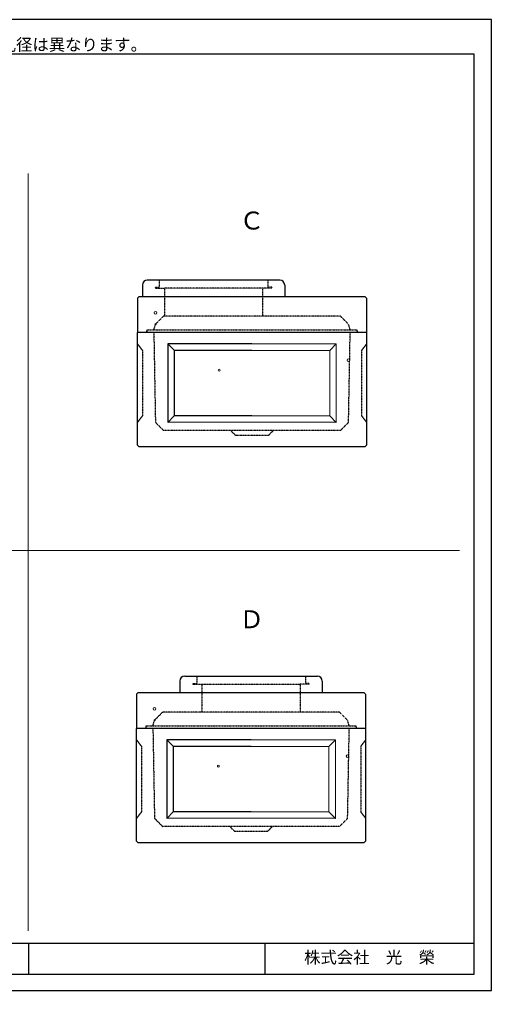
# Model space of a CAD drawing. Units: millimetres, scale not verified. Extents: x -420 to 421, y -297 to 297.
# Drawn here: x 132 to 421, y -297 to 297 of the extents above; entities that cross this region are included whole.
import ezdxf
from ezdxf.enums import TextEntityAlignment as Align

# ---------------------------------------------------------------- set-up
doc = ezdxf.new("R2010")
doc.units = ezdxf.units.MM
doc.header["$PDMODE"] = 32
doc.header["$PDSIZE"] = 0.5
doc.linetypes.add('USER2', pattern=[4.7625, 3.175, -1.5875])
doc.layers.add('0-0', color=7, linetype='Continuous')
for name, color, linetype, lineweight in [('0-1_0', 9, 'Continuous', 25), ('0-2_dims', 7, 'Continuous', 18), ('0-3_pen1実線', 4, 'Continuous', 13), ('0-4_pen2実線', 3, 'Continuous', 13), ('0-5_pen3実線', 7, 'Continuous', 25), ('0-6_pen4実線', 7, 'Continuous', 25), ('0-7_pen2破線', 3, 'USER2', 25), ('0-9_draw', 7, 'Continuous', 13)]:
    doc.layers.add(name, color=color, linetype=linetype, lineweight=lineweight)
doc.styles.add('ＭＳ ゴシック', font='')
doc.styles.get('ＭＳ ゴシック').set_extended_font_data('MS Gothic')

# ---------------------------------------------------------------- blocks, each defined once
blk = doc.blocks.new('部分図 1')
at = {"layer": '0-1_0'}
blk.add_lwpolyline([(0, 0), (16824, 0), (16824, 11878), (0, 11878)], close=True, dxfattribs=at)
at = {"layer": '0-2_dims'}
for p, q in [((11159.96, 731.96), (11159.96, 9993)), ((16434, 5383), (5700, 5383))]:
    blk.add_line(p, q, dxfattribs=at)
at = {"layer": '0-3_pen1実線'}
for p, q in [((12825.94, 8583.66), (12819.99, 8589.61)), ((14484.74, 3739.76), (14490.69, 3745.71))]:
    blk.add_line(p, q, dxfattribs=at)
at = {"layer": '0-4_pen2実線'}
for centre, radius in [((12716, 8289.6), 16), ((15076, 7709.6), 16), ((13496, 7589.6), 12), ((12704.69, 3446), 16), ((15064.69, 2866.4), 16), ((13484.69, 2746.4), 12)]:
    blk.add_circle(centre, radius, dxfattribs=at)
at = {"layer": '0-5_pen3実線'}
for p, q in [((14235.94, 8689.61), (12615.94, 8689.61)), ((12555.94, 8629.61), (12555.94, 8489.61)), ((14295.94, 8629.61), (14295.94, 8489.61)), ((12496, 8469.6), (12516, 8489.6)), ((12496, 8469.6), (12496, 8049.6)), ((12516, 8489.6), (15276, 8489.6)), ((15296, 8469.6), (15276, 8489.6)), ((15296, 8469.6), (15296, 8049.6)), ((15296, 8049.6), (12496, 8049.6)), ((12496, 6669.6), (12496, 8049.6)), ((12868, 7909.6), (12948, 7829.6)), ((12946, 7029.6), (12866, 6949.6)), ((13896, 7029.6), (12946, 7029.6)), ((14926, 6949.6), (12868.7, 6952.3)), ((12496, 6669.6), (12516, 6649.6)), ((15276, 6649.6), (12516, 6649.6)), ((13074.74, 3845.71), (14694.74, 3845.71)), ((13014.74, 3785.71), (13014.74, 3645.71)), ((14754.74, 3785.71), (14754.74, 3645.71)), ((12484.69, 3626), (12504.69, 3646)), ((12484.69, 3626), (12484.69, 3206)), ((12504.69, 3646), (15264.69, 3646)), ((15284.69, 3626), (15264.69, 3646)), ((15284.69, 3626), (15284.69, 3206)), ((12484.69, 1826.4), (12484.69, 3206.4)), ((15284.69, 3206), (12484.69, 3206)), ((12856.69, 3066.4), (12936.69, 2986.4)), ((12934.69, 2186.4), (12854.69, 2106.4)), ((13884.69, 2186.4), (12934.69, 2186.4)), ((14914.69, 2106.4), (12857.39, 2109.1)), ((12484.69, 1826.4), (12504.69, 1806.4)), ((15264.69, 1806.4), (12504.69, 1806.4)), ((11164, 580), (11164, 200))]:
    blk.add_line(p, q, dxfattribs=at)
for points in [[(15296, 8049.6), (15296, 6669.6), (15276, 6649.6)], [(13896, 7909.6), (12866, 7909.6), (12866, 6949.6)], [(13896, 7829.6), (12946, 7829.6), (12946, 7029.6)], [(15284.69, 3206.4), (15284.69, 1826.4), (15264.69, 1806.4)], [(13884.69, 3066.4), (12854.69, 3066.4), (12854.69, 2106.4)], [(13884.69, 2986.4), (12934.69, 2986.4), (12934.69, 2186.4)]]:
    blk.add_lwpolyline(points, dxfattribs=at)
for centre, start, end in [((12615.94, 8629.61), 90, 180), ((14235.94, 8629.61), 0, 90), ((13074.74, 3785.71), 90, 180), ((14694.74, 3785.71), 0, 90)]:
    blk.add_arc(centre, 60, start, end, dxfattribs=at)
at = {"layer": '0-6_pen4実線'}
for p, q in [((200, 580), (16610, 580)), ((14055, 580), (14055, 200))]:
    blk.add_line(p, q, dxfattribs=at)
blk.add_lwpolyline([(200, 200), (16610, 200), (16610, 11452), (200, 11452)], close=True, dxfattribs=at)
at = {"layer": '0-7_pen2破線'}
for p, q in [((12761.94, 8689.61), (12761.94, 8601.61)), ((14089.94, 8689.61), (14089.94, 8589.61)), ((12713.94, 8601.61), (12761.94, 8601.61)), ((12713.94, 8601.61), (12713.94, 8589.61)), ((12713.94, 8589.61), (12825.94, 8589.61)), ((12825.94, 8589.61), (12825.94, 8489.61)), ((14137.94, 8589.61), (12825.94, 8589.61)), ((14025.94, 8589.61), (14025.94, 8489.61)), ((14137.94, 8601.61), (14089.94, 8601.61)), ((14137.94, 8601.61), (14137.94, 8589.61)), ((12826, 8489.6), (12826, 8249.6)), ((14026, 8489.6), (14026, 8249.6)), ((12716, 8149.6), (12816, 8249.6)), ((13896, 8249.6), (12816, 8249.6)), ((14976, 8249.6), (13896, 8249.6)), ((15076, 8149.6), (14976, 8249.6)), ((12616, 8079.6), (12606, 8049.6)), ((12606, 8049.6), (12616, 8079.6)), ((12616, 8079.6), (15176, 8079.6)), ((12696, 8079.6), (12716, 8149.6)), ((15096, 8079.6), (15076, 8149.6)), ((15076, 6949.6), (15096, 8049.6)), ((12496, 7909.6), (12556, 7829.6)), ((12556, 7829.6), (12556, 7029.6)), ((12556, 7029.6), (12496, 6949.6)), ((14976, 6849.6), (15076, 6949.6)), ((14976, 6849.6), (12816, 6849.6)), ((14096, 6789.6), (14156, 6849.6)), ((13220.74, 3845.71), (13220.74, 3745.71)), ((14548.74, 3845.71), (14548.74, 3757.71)), ((13172.74, 3757.71), (13172.74, 3745.71)), ((13172.74, 3757.71), (13220.74, 3757.71)), ((13172.74, 3745.71), (14484.74, 3745.71)), ((13284.74, 3745.71), (13284.74, 3645.71)), ((14596.74, 3745.71), (14484.74, 3745.71)), ((14484.74, 3745.71), (14484.74, 3645.71)), ((14596.74, 3757.71), (14548.74, 3757.71)), ((14596.74, 3757.71), (14596.74, 3745.71)), ((13285.09, 3646), (13285.09, 3406)), ((14484.05, 3646), (14484.05, 3406)), ((12704.69, 3306), (12804.69, 3406)), ((13884.69, 3406), (12804.69, 3406)), ((14964.69, 3406), (13884.69, 3406)), ((15064.69, 3306), (14964.69, 3406)), ((12604.69, 3236), (12594.69, 3206)), ((12594.69, 3206), (12604.69, 3236)), ((12604.69, 3236), (15164.69, 3236)), ((12684.69, 3236), (12704.69, 3306)), ((15084.69, 3236), (15064.69, 3306)), ((15064.69, 2106.4), (15084.69, 3206.4)), ((12484.69, 3066.4), (12544.69, 2986.4)), ((12544.69, 2986.4), (12544.69, 2186.4)), ((12544.69, 2186.4), (12484.69, 2106.4)), ((14964.69, 2006.4), (15064.69, 2106.4)), ((14964.69, 2006.4), (12804.69, 2006.4)), ((14084.69, 1946.4), (14144.69, 2006.4))]:
    blk.add_line(p, q, dxfattribs=at)
for points in [[(15176, 8079.6), (15186, 8049.6), (15176, 8079.6)], [(12696.53, 8049.6), (12716, 6949.6), (12816, 6849.6)], [(15296, 7909.6), (15236, 7829.6), (15236, 7029.6), (15296, 6949.6)], [(14096, 6789.6), (13696, 6789.6), (13636, 6849.6)], [(15164.69, 3236), (15174.69, 3206), (15164.69, 3236)], [(12685.22, 3206.4), (12704.69, 2106.4), (12804.69, 2006.4)], [(15284.69, 3066.4), (15224.69, 2986.4), (15224.69, 2186.4), (15284.69, 2106.4)], [(14084.69, 1946.4), (13684.69, 1946.4), (13624.69, 2006.4)]]:
    blk.add_lwpolyline(points, dxfattribs=at)
for p in [(12716, 8149.6), (12704.69, 3306)]:
    blk.add_point(p, dxfattribs=at)
at = {"layer": '0-9_draw'}
for p, q in [((14926, 7909.6), (13896, 7909.6)), ((14926, 7909.6), (14846, 7829.6)), ((14926, 7909.6), (14926, 6949.6)), ((14846, 7829.6), (13896, 7829.6)), ((14846, 7829.6), (14846, 7029.6)), ((14846, 7029.6), (13896, 7029.6)), ((14846, 7029.6), (14926, 6949.6)), ((14914.69, 3066.4), (13884.69, 3066.4)), ((14834.69, 2986.4), (13884.69, 2986.4)), ((14914.69, 3066.4), (14834.69, 2986.4)), ((14834.69, 2986.4), (14834.69, 2186.4)), ((14914.69, 3066.4), (14914.69, 2106.4)), ((14834.69, 2186.4), (13884.69, 2186.4)), ((14834.69, 2186.4), (14914.69, 2106.4))]:
    blk.add_line(p, q, dxfattribs=at)
at = {"layer": '0-2_dims', "style": 'ＭＳ ゴシック'}
for s, height, p in [('※ＦＥＰ管メーカー・継手メーカーに依り、削孔径は異なります。', 146.6, (6613.66, 11451.93)), ('Ｃ', 219.9, (13744.01, 9241.8)), ('Ｄ', 219.9, (13742.21, 4365.4))]:
    blk.add_text(s, height=height, dxfattribs=at).set_placement(p, align=Align.BOTTOM_LEFT)
at = {"layer": '0-5_pen3実線', "style": 'ＭＳ ゴシック'}
blk.add_text('株式会社\u3000光\u3000榮', height=146.6, dxfattribs=at).set_placement((14533, 290), align=Align.BOTTOM_LEFT)

msp = doc.modelspace()

# ---------------------------------------------------------------- block references
at = {"layer": '0-0', "xscale": 0.05, "yscale": 0.05}
msp.add_blockref('部分図 1', (-420.5, -297), dxfattribs=at)

doc.saveas('drawing.dxf')
